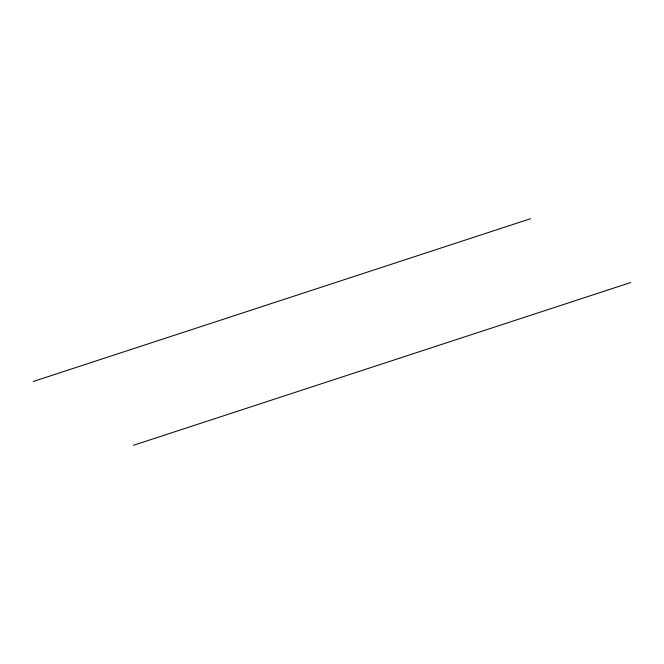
<?xml version="1.0" encoding="UTF-8"?>
<svg xmlns="http://www.w3.org/2000/svg" width="664" height="664" viewBox="0 0 664 664"><rect width="100%" height="100%" fill="white"/><g stroke="black" fill="none" stroke-linecap="round" stroke-linejoin="round"><path stroke-width="1" d="M33.2 381.501L530.486 218.722M133.514 445.278L630.8 282.499"/></g></svg>
